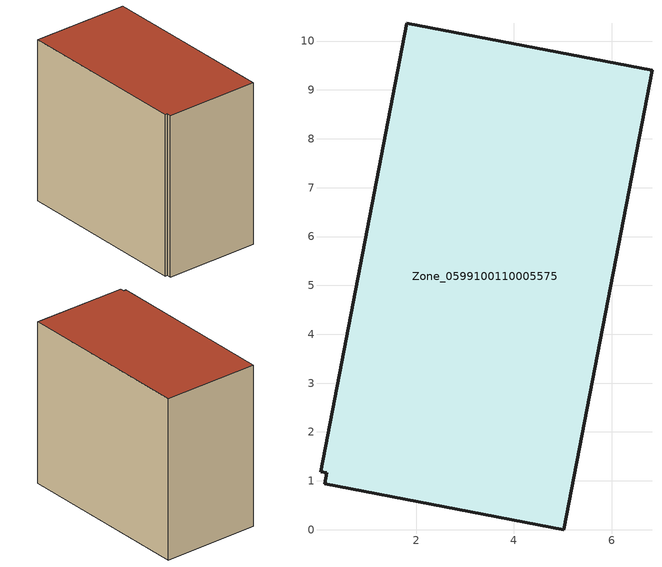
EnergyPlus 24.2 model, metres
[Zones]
Zone_0599100110005575
 floor ground (C_G): 0.13,0.94 0.17,1.17 0.04,1.18 1.81,10.36 6.83,9.4 5.02,0 z0
 wall outside (C_F): 6.83,9.4 1.81,10.36 0.04,1.18 0.17,1.17 0.13,0.94 5.02,0 6.83,9.4 z0:8.55
 roof outside (C_R): 0.17,1.17 0.13,0.94 5.02,0 6.83,9.4 1.81,10.36 0.04,1.18 z8.55
[BUILDING]
Pand.0599100110005575: North Axis=0; Terrain=City; Loads Convergence Tolerance Value=0.04; Temperature Convergence Tolerance Value=0.4; Solar Distribution=FullExterior; Maximum Number of Warmup Days=25; Minimum Number of Warmup Days=1
[Site:Location]
Rotterdam.The.Hague.AP_ZH_NLD Design_Conditions: Latitude=51.96; Longitude=4.45; Time Zone=1; Elevation=-4.5
[SITE:GROUNDTEMPERATURE:BUILDINGSURFACE]
18, 18, 18, 18, 18, 18, 18, 18, 18, 18, 18, 18
[MATERIAL] Thermal Absorptance=0.9; Solar Absorptance=0.7; Visible Absorptance=0.7
Name | Roughness | Thickness | Conductivity | Density | Specific Heat
G.TI.2015-2018 | MediumSmooth | 0.15 | 0.0428571 | 540 | 1210
F.TI.2015-2018 | Rough | 0.3 | 0.0666667 | 1920 | 840
R.TI.2015-2018 | MediumRough | 0.2 | 0.0333333 | 1500 | 1000
[CONSTRUCTION]
C_G: G.TI.2015-2018
C_F: F.TI.2015-2018
C_R: R.TI.2015-2018
[ZONE]
Zone_0599100110005575: Type=1; Multiplier=1; Ceiling Height=Autocalculate; Volume=Autocalculate; Floor Area=autocalculate; Part of Total Floor Area=Yes
[ZONEINFILTRATION:DESIGNFLOWRATE]
Infil_Zone_0599100110005575: Zone or ZoneList or Space or SpaceList=Zone_0599100110005575; Schedule=AlwaysOn; Design Flow Rate Calculation Method=Flow/Area; Flow Rate per Floor Area=0.0015; Constant Term Coefficient=1; Temperature Term Coefficient=0; Velocity Term Coefficient=0; Velocity Squared Term Coefficient=0
[HVACTEMPLATE:ZONE:IDEALLOADSAIRSYSTEM]
Zone_0599100110005575: Maximum Heating Supply Air Temperature=50; Minimum Cooling Supply Air Temperature=13; Maximum Heating Supply Air Humidity Ratio=0.0156; Minimum Cooling Supply Air Humidity Ratio=0.0077; Heating Limit=NoLimit; Cooling Limit=NoLimit; Dehumidification Control Type=ConstantSensibleHeatRatio; Cooling Sensible Heat Ratio=0.7; Dehumidification Setpoint=60; Humidification Control Type=None; Humidification Setpoint=30; Outdoor Air Method=None; Outdoor Air Flow Rate per Person=0.00944; Outdoor Air Flow Rate per Zone Floor Area=0; Outdoor Air Flow Rate per Zone=0; Demand Controlled Ventilation Type=None; Outdoor Air Economizer Type=NoEconomizer; Heat Recovery Type=None; Sensible Heat Recovery Effectiveness=0.7; Latent Heat Recovery Effectiveness=0.65
[ZONECONTROL:THERMOSTAT]
ThermostatControl_Zone_0599100110005575: Zone or ZoneList=Zone_0599100110005575; Control Type Schedule=DualSetpointControlType; Control 1=Thermostat_Zone_0599100110005575; Temperature Difference Between Cutout And Setpoint=0
[THERMOSTATSETPOINT:DUALSETPOINT]
Thermostat_Zone_0599100110005575: Heating Setpoint Temperature Schedule=HeatingSetpoint_Zone_0599100110005575; Cooling Setpoint Temperature Schedule=CoolingSetpoint_Zone_0599100110005575
[SCHEDULE:COMPACT]
HeatingSetpoint_Zone_0599100110005575: Through: 12/31, For: AllDays, Until: 24:00, 21
CoolingSetpoint_Zone_0599100110005575: Through: 12/31, For: AllDays, Until: 24:00, 24
DualSetpointControlType: Through: 12/31, For: AllDays, Until: 24:00, 4
AlwaysOn: Through: 12/31, For: AllDays, Until: 24:00, 1
